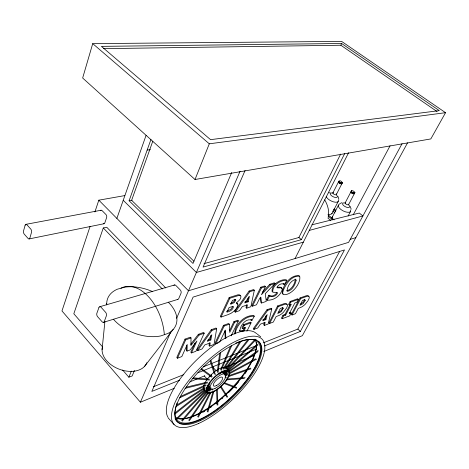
<?xml version="1.0" encoding="UTF-8"?>
<svg xmlns="http://www.w3.org/2000/svg" width="469" height="469" viewBox="0 0 469 469"><rect width="100%" height="100%" fill="white"/><g stroke="black" fill="none" stroke-linecap="round" stroke-linejoin="round"><path stroke-width="0.7" d="M195.045 342.915L190.801 352.219L191.469 352.934L196.939 340.975L190.133 349.938L187.037 351.093L187.237 344.516L181.808 356.581L177.464 358.216L176.79 357.484L184.991 339.122L190.332 337.211L191.018 337.938L190.947 345.547L199.055 335.048L204.226 333.189L203.54 332.48L198.369 334.333L190.695 344.275M186.51 345.254L186.357 350.372L187.037 351.093M235.104 333.793C236.487 324.953 244.906 315.719 254.321 316.188L251.935 320.397C246.219 317.413 239.677 325.943 239.882 331.214L241.013 331.671L244.015 330.803L245.68 327.432L242.608 328.57L241.94 327.907L243.534 324.659L250.428 322.133L251.097 322.789L246.905 331.231M237.244 304.416L237.167 303.337L236.511 302.781M328.194 217.528C329.56 211.419 327.831 205.111 324.689 199.853M102.078 349.663L104.904 321.458M106.569 304.827L106.715 303.379M217.276 372.28L219.615 353.567M218.097 372.374L220.641 352.225M209.643 346.081L210.264 342.88L204.836 344.908L202.063 348.936L197.66 350.601L196.986 349.892L211.238 329.725L215.986 328.024L216.672 328.722L214.034 344.422L209.643 346.081L208.975 345.383L209.467 342.821M210.827 340.007L211.836 334.749L207.298 341.315L210.827 340.007L210.153 339.316L210.903 335.364M246.688 308.18L247.468 304.821L242.309 306.591L239.477 310.677L235.28 312.131L234.588 311.451L249.103 291.032L253.623 289.561L254.327 290.229L250.868 306.726L246.688 308.18L245.996 307.506L246.624 304.821M244.8 302.048L247.485 301.139L248.435 297M248.177 301.813L249.449 296.291L244.824 302.951L248.177 301.813L247.485 301.139M264.352 325.439L265.155 322.367L260.43 324.132L257.751 327.931L253.917 329.373L253.26 328.728L266.978 309.763L271.111 308.285L271.78 308.924L268.18 323.991L264.352 325.439L263.695 324.8L264.34 322.344M262.769 319.881L265.225 318.979L266.04 315.825M265.888 319.618L267.195 314.57L262.816 320.755L265.888 319.618L265.225 318.979M235.098 299.328L233.685 301.854L230.502 303.425M207.21 411.776L212.873 392.066M207.937 412.069L213.823 391.662M92.727 43.623L82.655 78.018L195.016 179.498L430.829 138.93L445.55 112.689L341.608 41.401L92.727 43.623L209.297 143.807L445.55 112.689M90.071 226.48L61.967 310.935L140.401 402.22L174.28 388.303M94.908 211.947L98.824 200.175L124.795 195.591M276.868 292.404C275.848 295.241 271.475 297.287 268.995 295.183L266.527 299.544L267.207 300.195C273.884 300.688 281.089 295.417 282.35 288.828L281.904 288.142L280.931 287.814L277.589 287.872L277.103 287.321C278.047 284.712 282.051 282.573 284.384 284.554L286.799 280.345L286.108 279.706C279.759 279.061 271.234 285.093 272.079 291.589M165.727 287.954L106.762 227.254L103.28 227.975L73.815 313.755L102.535 346.855M116.869 218.407L146.041 135.412M231.715 172.498L192.999 263.455L129.116 200.761L150.959 139.416M152.794 141.181L131.631 200.298L193.914 261.245M354.898 192.624C349.88 194.189 351.246 187.518 354.898 192.624L348.625 204.607M232.63 306.685L230.941 309.3L226.48 311.41M195.016 179.498L209.297 143.807M122.638 370.023L128.858 377.199L131.349 371.137M134.427 370.528L132.188 375.939L128.858 377.199M220.553 369.965L230.437 346.38M219.609 374.35L220.459 372.333M221.304 370.311L231.774 345.377M342.417 182.658C337.387 184.141 338.858 177.657 342.417 182.658L336.308 194.6M140.401 402.22L170.235 333.072M176.608 318.304L240.064 171.244M245.082 170.487L203.059 267.09L301.35 239.653L344.651 153.621M177.464 358.216L185.677 339.855L191.018 337.938M204.226 333.189L195.907 351.258L191.469 352.934M103.655 48.659L340.846 45.235L341.649 43.494L439.301 110.631L210.558 139.651L101.427 46.367L341.649 43.494M240.198 295.863A4.872 2.052 -45.9 0 0 239.53 294.854L238.035 294.778L229.148 297.539L220.336 316.376L221.034 317.073L227.916 314.687L230.994 313.333L233.644 311.445A6.724 2.802 -45.6 0 0 236.628 308.045L237.941 305.096L237.865 304.023L237.214 303.466C234.043 303.83 241.517 299.521 240.773 297.416A4.872 2.046 -45.9 0 0 240.239 295.54L238.744 295.464L229.857 298.237L221.034 317.073M229.669 330.463L233.931 321.599L237.701 320.251L238.381 320.919L234.611 322.273L229.728 332.41L229.318 324.179L228.638 323.493L223.455 325.351L215.048 343.097L215.711 343.789L218.278 342.821M215.711 343.789L224.135 326.037L229.318 324.179M219.562 342.335L225.419 330.065L225.865 338.518M231.147 335.845L238.381 320.919M275.039 283.452L270.502 284.941L261.426 294.737L265.442 286.594L264.745 285.932L260.723 287.245L251.783 305.507L252.469 306.175L256.473 304.786L259.474 298.7L260.864 297.194L261.544 303.027L266.269 301.385L265.261 293.752L275.039 283.452L274.342 282.801L269.798 284.284L262.64 292.017M252.469 306.175L261.426 287.907L265.442 286.594M242.608 328.57L244.202 325.322L251.097 322.789M239.219 330.551L240.351 331.008L243.352 330.141L244.736 327.333M267.207 300.195L269.681 295.833C272.167 297.932 276.534 295.875 277.554 293.043L277.15 292.486L272.77 292.234C271.938 285.738 280.45 279.712 286.799 280.345M340.629 154.119L298.894 237.507L204.015 263.631M197.66 416.865L209.778 392.975M295.054 258.554L348.561 152.788M198.369 417.228L211.156 392.049M212.135 390.114L212.791 388.824M332.972 192.747L338.958 180.993M341.977 183.197C341.614 184.68 338.976 183.227 338.512 182.212L338.911 181.427M338.671 182.494L339.069 181.702M338.929 182.781L339.333 181.995M339.286 183.068L339.685 182.283M339.703 183.332L340.107 182.547M286.846 304.158L285.996 303.455L284.419 303.572L277.607 305.958L268.995 322.813L269.646 323.44L273.316 322.056L276.118 316.616L279.506 315.238A8.536 3.236 -46.7 0 0 283.387 312.319L286.688 307.887L287.55 305.536L287.175 304.299L285.088 304.199L278.275 306.591L269.646 323.44M340.16 183.555L340.558 182.763M340.617 183.713L341.022 182.928M341.057 183.807L341.461 183.021M341.438 183.825L341.842 183.039M341.737 183.766L342.141 182.98M331.853 213.776L338.196 201.506M332.204 217.247L338.595 204.93M290.311 304.311L285.011 314.482L282.971 315.244L281.476 318.117L282.127 318.732L289.707 315.877L291.202 313.022L290.557 312.413L289.215 312.911M291.202 313.022L289.197 313.779L294.843 303.009L296.854 302.282L298.384 299.363L297.727 298.753L290.129 301.473L288.599 304.416L289.262 305.032L291.302 304.293L285.662 315.098L283.622 315.86L282.127 318.732M289.262 305.032L290.792 302.095L298.384 299.363M345.243 202.725L351.404 190.942M354.693 192.091L354.277 192.876C355.004 195.016 349.991 192.988 351.187 191.592L351.598 190.807M350.959 192.179L351.686 190.789M351.117 192.466L351.533 191.674M351.392 192.765L351.803 191.973M351.75 193.058L352.16 192.267M352.172 193.328L352.588 192.536M352.635 193.545L353.051 192.759M353.098 193.709L353.515 192.923M353.538 193.803L353.954 193.011M353.919 193.814L354.335 193.029M354.218 193.75L354.857 192.378M308.684 296.297L307.922 295.587L306.456 295.681L300.043 297.926L291.372 314.394L292.017 315.004L295.482 313.697L298.296 308.379L301.497 307.078A8.284 3.054 -47.2 0 0 305.213 304.258L307.781 301.086L309.053 298.659L309.341 296.895L308.579 296.185L307.113 296.285L300.705 298.53L292.017 315.004M348.098 216.086L350.495 211.56M353.251 214.773L390.073 145.795M263.226 342.892L297.838 329.068L339.656 251.425M264.393 345.952L300.33 331.436L344.492 249.93L193.099 297.094L151.827 391.422L179.627 380.189M402.05 143.696L348.59 242.367L188.485 290.78L98.824 200.175M407.561 142.822L302.358 335.681L263.73 351.551M220.5 373.23L221.257 371.987M223.15 368.892L239.442 342.259M221.591 373.019L222.347 371.782M223.865 369.308L240.925 341.444M188.696 420.288L208.089 392.043M208.916 390.841L210.98 387.84M189.37 420.722L208.359 393.086M209.602 391.281L211.249 388.883M197.66 350.601L211.924 330.428L216.672 328.722M235.28 312.131L249.813 291.706L254.327 290.229M253.917 329.373L267.652 310.408L271.78 308.924M144.657 366.26L173.143 329.484M222.171 372.574L223.068 371.43M225.302 368.57L247.655 339.984M222.828 373.06L224.616 370.774M225.958 369.056L248.769 339.908M181.667 420.57L209.737 387.752M182.277 421.109L210.347 388.291M222.968 373.072L224.991 370.95M227.014 368.833L254.298 340.224M223.549 373.646L226.076 370.997M227.084 369.941L255.388 340.265M176.256 418.758L205.457 390.53M206.501 389.528L209.631 386.503M176.813 419.368L209.666 387.605M224.1 373.271L226.838 370.891M227.94 369.935L257.551 344.217M224.633 373.881L258.091 344.815M175.095 412.89L205.123 388.948M206.806 387.605L208.517 386.239M175.031 414.004L205.059 390.05M207.304 388.256L209.59 386.438M339.697 203.669L341.989 202.672M224.809 374.01L227.195 372.327M228.983 371.061L258.179 350.443M224.651 375.118L227.629 373.013M228.819 372.175L258.009 351.539M176.567 405.269L204.818 387.306M207.89 385.354L209.115 384.574M176.362 406.406L205.223 388.033M207.679 386.468L209.52 385.295M225.483 375.03L227.406 373.992M229.329 372.955L255.611 358.767M225.202 376.115L227.764 374.725M229.048 374.033L256.602 359.137M180.624 396.399L205.891 384.768M179.633 397.806L206.219 385.536M208.213 384.615L210.206 383.695M300.43 304.281L303.502 301.948L304.539 299.298M278.305 312.401C280.339 311.58 282.608 309.587 282.52 307.277M189.869 381.901L204.777 375.775M225.108 367.42L254.245 355.449M197.936 372.796L256.256 349.241M153.275 386.802L183.813 374.602M203.499 366.74L237.437 353.192M238.791 352.647L256.437 345.6M207.802 340.183L210.153 339.316M250.798 319.342L251.624 319.612M225.014 377.803L226.38 377.334M228.426 376.625L250.933 368.845M228.825 375.628L250.651 368.106M283.159 283.434L284.026 283.809M103.327 322.385L177.769 299.404M350.237 239.319L355.836 237.648M99.862 306.697L174.615 284.964M303.355 242.151L196.394 272.46L123.236 200.292M309.294 230.414L362.889 215.969L359.295 213.049L311.908 224.821M185.05 388.35L207.644 382.868M186.199 387.183L207.38 382.071M345.735 202.52L345.436 202.59A1.94 0.838 26.8 0 0 346.626 204.455A1.94 0.838 26.8 0 0 348.66 204.15M328.904 192.941L330.153 192.677M351.187 191.592L351.48 191.534M333.26 192.601L333.172 192.618A1.917 0.821 26.3 0 0 333.436 193.867A1.917 0.821 26.3 0 0 335.693 194.805A1.917 0.821 26.3 0 0 336.209 193.879M29.125 238.926L104.012 223.736M338.847 181.632L338.512 182.212M25.877 224.352L101.04 210.247M129.116 200.761L131.982 200.234M147.16 150.086L150.361 149.67M226.199 379.919L244.437 378.489M226.879 379.052L245.117 377.651M276.903 287.233L280.245 287.175L281.212 287.503L281.687 288.687M286.758 290.751C291.589 289.725 295.183 283.716 295.271 279.078M192.736 378.647L209.438 380.054M193.445 377.844L209.42 379.21M223.906 383.431L236.558 388.244M224.112 382.645L236.751 387.482M257.235 334.028L260.717 336.865M340.846 45.235L437.102 111.587M201.183 369.443L211.771 377.17M201.629 368.698L212.199 376.449M334.139 208.916L335.833 210.311M333.488 209.567L335.728 211.419M332.709 211.068L334.948 212.92M328.03 214.761L334.157 219.867M328.159 216.109L332.65 219.861M327.937 218.097L330.739 220.442M298.63 237.273L301.35 239.653M300.043 297.926L300.705 298.53M283.692 283.915L284.384 284.554M290.129 301.473L290.792 302.095M269.798 284.284L270.502 284.941M260.723 287.245L261.426 287.907M268.995 295.183L269.681 295.833M268.643 295.306L269.329 295.957M277.607 305.958L278.275 306.591M285.011 314.482L285.662 315.098M297.838 329.068L300.33 331.436M282.971 315.244L283.622 315.86M249.103 291.032L249.813 291.706M261.544 303.027L260.858 302.37L260.248 297.182M266.978 309.763L267.652 310.408M254.321 316.188L253.647 315.531C244.273 315.057 234.494 324.9 234.793 334.051M229.148 297.539L229.857 298.237M251.267 319.741L251.935 320.397M243.534 324.659L244.202 325.322M243.352 330.141L244.015 330.803M233.931 321.599L234.611 322.273M223.455 325.351L224.135 326.037M211.238 329.725L211.924 330.428M103.28 227.975L162.28 288.957M198.369 334.333L199.055 335.048M174.011 424.468L168.189 417.961M228.778 370.633L226.14 367.878A15.418 5.786 -44.2 0 0 225.179 367.415M222.998 371.993L225.184 374.297M213.289 367.696L216.297 370.873M184.991 339.122L185.677 339.855M204.22 375.904L207.204 379.104M208.629 386.655L210.798 388.994M282.66 293.999L282.162 293.277C282.696 285.222 290.311 274.852 298.999 275.614L299.468 276.358M220.149 386.468L227.025 397.307M220.858 386.081L227.705 396.938M350.267 206.442L351.175 209.221M337.997 196.47L338.87 199.202M210.229 360.989L214.339 374.115M210.851 360.116L215.365 374.631M224.821 330.792L225.237 338.548M216.59 389.716L217.083 405.058M217.364 389.041L217.862 405.116M120.967 288.201A42.661 26.352 72.7 0 1 164.349 334.684M146.791 362.719A23.52 15.688 20.9 0 1 120.351 369.607A23.52 15.688 20.9 0 1 102.342 347.582M168.342 302.188A36.617 22.7 21.2 0 1 167.902 333.459L160.767 335.927A36.617 22.7 21.2 0 1 113.434 319.237M106.739 304.774A36.617 22.7 21.2 0 1 117.361 289.203L124.543 287.204A36.617 22.7 21.2 0 1 152.314 291.495M336.472 195.028A3.852 1.659 26.4 0 1 336.42 197.461A3.852 1.659 26.4 0 1 331.659 195.802A3.852 1.659 26.4 0 1 330.903 193.093L331.507 192.97A3.852 1.659 26.4 0 1 333.137 193.175M338.36 199.917A6.754 2.931 26.4 0 1 333.559 201.875A6.754 2.931 26.4 0 1 326.236 196.546M348.737 204.994A3.899 1.688 26.9 0 1 348.748 207.497A3.899 1.688 26.9 0 1 343.953 205.838A3.899 1.688 26.9 0 1 343.126 203.048L343.724 202.913A3.899 1.688 26.9 0 1 345.354 203.112M350.619 209.913A6.836 2.984 26.9 0 1 343.443 211.05A6.836 2.984 26.9 0 1 339.292 204.431M168.037 417.392A61.005 23.063 -44.2 0 1 198.487 358.181A61.005 23.063 -44.2 0 1 256.649 333.758M256.432 342.434A56.878 21.498 -44.2 0 1 240.48 378.149M240.017 378.729A56.878 21.498 -44.2 0 1 175.682 418.143M258.519 341.35A57.112 21.193 -44.2 0 1 229.687 399.084A57.112 21.193 -44.2 0 1 175.078 418.583M254.79 339.198A57.112 21.193 -44.2 0 1 256.209 339.744M244.865 340.054A56.075 20.806 -44.2 0 1 234.746 393.696A56.075 20.806 -44.2 0 1 175.072 411.225M175.136 410.615A56.075 20.806 -44.2 0 1 177.077 403.023M235.772 343.138A56.075 20.806 -44.2 0 1 244.273 340.189M255.359 340.301A55.875 21.064 -44.2 0 1 247.626 369.056M247.263 369.619A55.875 21.064 -44.2 0 1 175.816 417.592M246.688 371.208A56.907 21.457 -44.2 0 1 245.07 373.541M242.919 376.472A56.907 21.457 -44.2 0 1 241.564 378.225M238.844 381.578A56.907 21.457 -44.2 0 1 234.512 386.497M233.005 388.109A56.907 21.457 -44.2 0 1 228.509 392.653M222.81 397.888A56.907 21.457 -44.2 0 1 221.761 398.797M219.005 401.095A56.907 21.457 -44.2 0 1 217.874 402.003M216.742 402.9A56.907 21.457 -44.2 0 1 215.599 403.78M211.613 406.699A56.907 21.457 -44.2 0 1 210.481 407.485M207.96 409.167A56.907 21.457 -44.2 0 1 206.694 409.976M204.795 411.137A56.907 21.457 -44.2 0 1 202.913 412.239M204.601 389.862A15.418 5.786 -44.2 0 1 207.615 378.729A15.418 5.786 -44.2 0 1 221.755 367.719M222.388 367.544A15.418 5.786 -44.2 0 1 224.587 367.315M226.216 371.636A14.392 5.399 -44.2 0 1 225.513 373.922M210.792 388.596A14.392 5.399 -44.2 0 1 206.847 389.563M209.59 376.988A14.392 5.399 -44.2 0 1 210.446 376.056M210.886 375.605A14.392 5.399 -44.2 0 1 211.789 374.713M173.905 285.375A2.374 1.565 74 0 1 175.869 285.492L180.284 289.983A2.386 1.577 73.6 0 1 180.999 293.272L178.73 298.595A2.374 1.565 73.4 0 1 177.346 299.374M100.448 210.704A2.216 1.36 78.6 0 1 102.113 210.645L105.941 214.538A2.222 1.372 78.4 0 1 106.621 217.61L104.81 222.886A2.21 1.36 78.1 0 1 103.286 223.602M332.029 218.378A6.713 3.025 27 0 1 332.58 216.907M332.093 213.266A6.636 2.972 26.5 0 1 328.159 214.263M296.138 280.163C295.247 284.66 292.316 290.411 287.438 291.384L287.081 291.161C287.122 286.541 290.757 280.421 295.611 279.471L296.138 280.163M233.363 306.873C233.005 310.003 229.611 311.463 226.943 312.184L229.148 307.512L232.753 306.462L233.363 306.873M282.883 291.501L282.684 292.861L283.335 294.626C291.067 295.88 301.397 283.423 299.691 276.235C291.437 275.256 285.381 284.572 282.883 291.501M283.276 308.221L281.224 311.656L277.724 313.491L280.327 308.438L282.109 307.822L282.942 307.764L283.276 308.221M305.272 300.219L303.232 303.572L299.914 305.325L302.528 300.383L304.205 299.808L304.979 299.761L305.272 300.219M235.801 300.019L234.389 302.54L230.66 304.299L232.548 300.307L235.473 299.539L235.801 300.019M25.127 225.272L23.544 230.895A2.38 1.301 78.1 0 0 24.277 234.178L28.07 238.457A2.392 1.313 77.9 0 0 29.875 238.023L31.499 232.389A2.404 1.325 78.1 0 0 30.761 229.071L26.932 224.803A2.392 1.313 78.3 0 0 25.127 225.272M98.941 307.558L96.878 313.239A2.568 1.518 74.1 0 0 97.658 316.768L102.078 321.752A2.585 1.53 73.8 0 0 104.253 321.541L106.369 315.86A2.597 1.548 74 0 0 105.578 312.284L101.111 307.301A2.58 1.536 74.3 0 0 98.941 307.558M215.019 388.455A10.3 3.822 -44.2 0 0 225.736 375.153A10.3 3.822 -44.2 0 0 213.119 381.256A10.3 3.822 -44.2 0 0 215.019 388.455M200.187 420.693A57.142 21.152 -44.2 0 0 261.673 347.154A57.142 21.152 -44.2 0 0 193.14 378.049A57.142 21.152 -44.2 0 0 200.187 420.693M198.528 423.495A61.292 22.694 -44.2 0 0 264.663 344.645A61.292 22.694 -44.2 0 0 191.282 377.498A61.292 22.694 -44.2 0 0 198.528 423.495M213.448 391.873A15.454 5.739 -44.2 0 0 229.581 371.923A15.454 5.739 -44.2 0 0 210.698 380.992A15.454 5.739 -44.2 0 0 213.448 391.873M213.77 391.193A14.428 5.358 -44.2 0 0 228.813 372.568A14.428 5.358 -44.2 0 0 211.185 381.051A14.428 5.358 -44.2 0 0 213.77 391.193M216.238 385.723A6.179 2.292 -44.2 0 0 222.646 377.744A6.179 2.292 -44.2 0 0 215.066 381.432A6.179 2.292 -44.2 0 0 216.238 385.723"/></g></svg>
